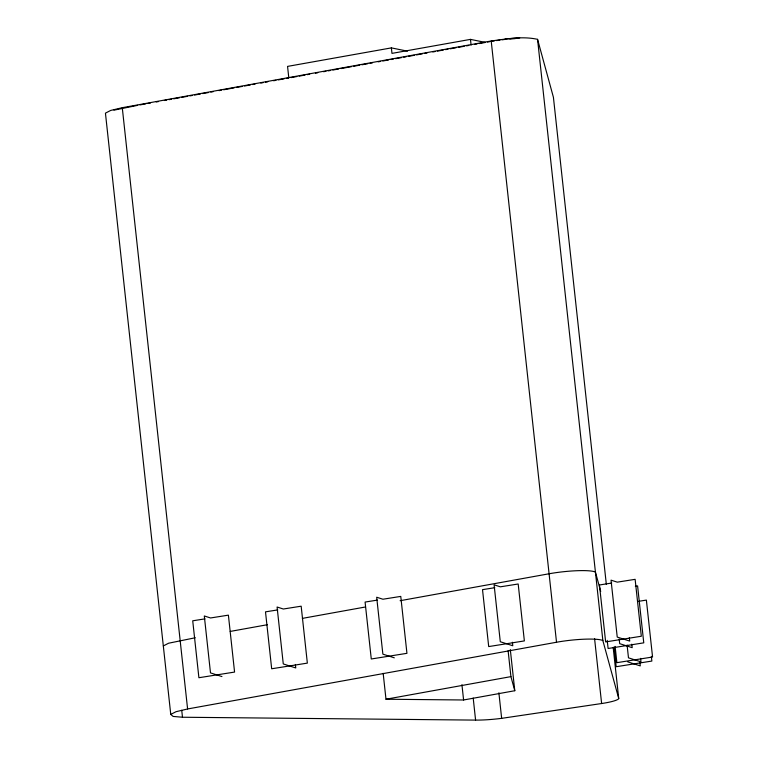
<?xml version="1.0" encoding="UTF-8"?>
<svg xmlns="http://www.w3.org/2000/svg" width="758" height="758" viewBox="0 0 758 758"><rect width="100%" height="100%" fill="white"/><g stroke="black" fill="none" stroke-linecap="round" stroke-linejoin="round"><path stroke-width="1.14" d="M163.321 645.93L168.589 643.22L195.289 637.753M170.758 714.415L176.027 711.696L187.596 708.967L556.524 642.244A32.784 4.842 -6.2 0 1 602.866 640.595L618.736 698.554A23.669 3.496 -6.2 0 1 601.625 703.528L501.654 718.347A34.47 5.098 -6.2 0 1 475.588 720.1L182.488 717.239L173.108 716.424L170.758 714.415L105.438 113.141L110.706 110.431L122.275 107.693L491.203 40.97C506.467 38.99 522.29 35.967 537.555 39.331L553.416 97.289L606.315 584.21M113.956 110.166L137.643 105.343M139.974 104.917L145.782 103.865M148.104 103.448L150.435 103.031M156.243 101.979L158.564 101.553M164.372 100.511L166.703 100.084M169.025 99.668L171.346 99.241M173.677 98.824L179.485 97.773M181.806 97.356L187.614 96.304M189.945 95.887L192.267 95.461M194.588 95.044L200.396 93.992M202.727 93.575L208.535 92.523M210.857 92.097L213.188 91.68M218.996 90.628L221.317 90.211M223.638 89.785L234.099 87.9M236.42 87.473L242.238 86.421M244.559 86.005L250.367 84.953M252.698 84.536L255.02 84.11M260.828 83.067L263.149 82.641M265.48 82.224L267.801 81.798M273.61 80.755L275.931 80.329M278.262 79.912L284.07 78.86M286.391 78.444L288.722 78.017M291.044 77.6L296.852 76.549M299.173 76.132L304.991 75.08M307.312 74.654L309.634 74.237M315.442 73.185L317.773 72.768M323.581 71.716L325.902 71.29M328.233 70.873L330.554 70.456M332.876 70.03L338.684 68.978M341.015 68.561L351.466 66.666M353.796 66.249L359.605 65.197M361.926 64.781L367.744 63.729M370.065 63.302L372.386 62.886M378.195 61.834L380.525 61.417M382.847 60.991L388.655 59.948M390.976 59.522L393.307 59.105M395.629 58.679L401.437 57.636M403.768 57.21L406.089 56.793M408.41 56.367L414.219 55.325M416.549 54.898L422.358 53.846M424.679 53.43L427.01 53.013M432.818 51.961L435.139 51.535M437.461 51.118L443.278 50.066M445.6 49.649L447.921 49.223M450.243 48.806L456.06 47.754M458.382 47.337L464.19 46.285M466.521 45.859L468.842 45.442M474.65 44.39L476.971 43.973M479.302 43.547L485.111 42.495M487.432 42.078L489.753 41.662M230.205 631.433L267.441 624.706M302.357 618.386L365.204 607.025M400.12 600.706L549.086 573.768A32.784 4.842 -6.2 0 1 595.428 572.119L600.715 591.439M385.983 699.227L510.92 676.629L514.786 690.727L463.593 699.985L385.983 699.227L383.169 673.341M407.51 51.165L391.374 47.887L287.557 66.401L288.789 77.761M485.328 42.401L470.472 39.378L391.971 53.382L391.374 47.887M204.982 618.86L192.722 620.802L198.899 677.728L234.573 672.071L228.395 615.145L210.553 617.969L204.309 615.97L210.497 672.896L221.942 676.572M277.76 609.906L265.499 611.848L271.677 668.774L307.35 663.117L301.172 606.192L283.331 609.015L277.087 607.016L283.274 663.942L295.762 667.95L295.383 664.463M377.351 600.109L365.091 602.06L371.278 658.986L406.942 653.33L400.764 596.404L382.923 599.227L376.679 597.228L382.866 654.154L394.312 657.821M494.775 587.706L482.514 589.648L488.702 646.574L524.365 640.917L518.188 583.992L500.346 586.825L494.102 584.816L500.289 641.742L512.778 645.75L512.399 642.263M611.715 583.035L599.455 584.986L605.642 641.912L641.315 636.246L635.128 579.33L617.287 582.153L611.043 580.154L617.23 637.08L629.718 641.079L629.339 637.601M635.356 586.275L637.592 585.915L643.769 642.841L608.106 648.497L607.215 640.368M638.577 601.321L646.375 600.09L652.562 657.015L616.889 662.672L615.126 646.403M492.084 41.235L494.311 40.923M496.537 40.6L499.882 40.127M502.109 39.814L505.453 39.34M505.264 38.971L519.713 37.9M509.831 39.018L515.307 38.611M627.776 661.886L640.273 665.894L639.894 662.407M651.359 656.409L651.861 661.061L616.188 666.718L614.046 646.962M640.595 658.361L640.974 661.848L628.477 657.84L627.093 645.058M631.802 644.186L632.181 647.673L619.693 643.665L619.182 639.022M613.184 647.493L618.736 698.554M537.555 39.331L602.866 640.595M594.566 638.53L601.625 703.528M491.203 40.97L556.524 642.244M470.472 39.378L471.097 45.129M510.305 649.549L514.786 690.727M508.116 650.743L510.92 676.629M498.887 692.812L501.654 718.347M473.2 698.052L475.588 720.1M461.935 684.692L463.593 699.985M122.275 107.693L187.596 708.967M181.731 710.274L182.488 717.239"/></g></svg>
